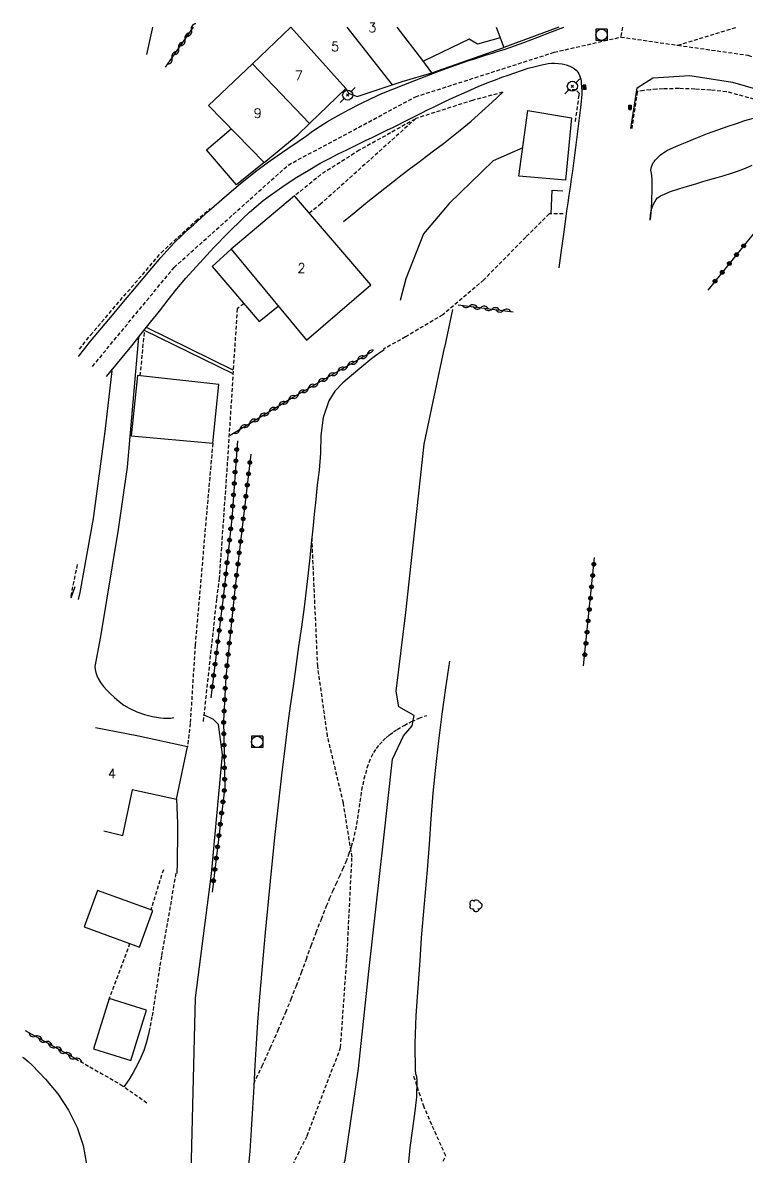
# Model space of a CAD drawing. Header units: millimetres. Extents: x 200000 to 201001, y 52999 to 54001.
# Drawn here: x 200189 to 200284.6, y 53850.9 to 54000.6 of the extents above; entities that cross this region are included whole.
import ezdxf
from ezdxf.enums import TextEntityAlignment as Align

# ---------------------------------------------------------------- set-up
doc = ezdxf.new("R2010")
doc.units = ezdxf.units.MM
doc.linetypes.add('DASHED', pattern=[0.75, 0.5, -0.25])
doc.layers.get('0').update_dxf_attribs({"linetype": 'CONTINUOUS'})
for name, color, linetype in [('W0001', 6, 'DASHED'), ('W0004', 5, 'CONTINUOUS'), ('W0008', 7, 'CONTINUOUS'), ('W0014', 7, 'CONTINUOUS'), ('W0017', 7, 'CONTINUOUS'), ('W0070', 7, 'DASHED'), ('W0101', 7, 'CONTINUOUS'), ('W0104', 1, 'CONTINUOUS'), ('W0105', 7, 'CONTINUOUS'), ('W0112', 1, 'DASHED'), ('W0211', 2, 'CONTINUOUS'), ('W0214', 2, 'CONTINUOUS'), ('W0300', 7, 'CONTINUOUS'), ('W0310', 3, 'CONTINUOUS'), ('W0323', 7, 'CONTINUOUS'), ('W0401', 7, 'CONTINUOUS'), ('W0420', 7, 'CONTINUOUS'), ('W0473', 7, 'CONTINUOUS'), ('W0991', 7, 'CONTINUOUS'), ('W1102', 7, 'CONTINUOUS')]:
    doc.layers.add(name, color=color, linetype=linetype)
doc.styles.get("Standard").update_dxf_attribs({"font": 'romans.shx', "width": 0.85})

# ---------------------------------------------------------------- blocks, each defined once
blk = doc.blocks.new('T420')
for p, q in [((0.75, 0.75), (-0.75, 0.75)), ((-0.75, 0.75), (-0.75, -0.75)), ((0.75, 0.75), (0.75, -0.75)), ((0.75, -0.75), (-0.75, -0.75))]:
    blk.add_line(p, q)
blk.add_ellipse((0, 0), major_axis=(-0.53, 0.53), ratio=1, start_param=3.926991, end_param=10.210176)
blk = doc.blocks.new('T401')
for p, q in [((-0.3, 0.3), (0, 0.3)), ((-0.3, -0.25), (-0.3, 0.3)), ((-0.3, 0.15), (0, 0.15)), ((-0.3, 0), (0, 0)), ((0, 0.3), (0, -0.25)), ((-0.3, -0.15), (0, -0.15)), ((-0.3, -0.25), (-0.3, -0.3)), ((-0.3, -0.3), (0, -0.3)), ((0, -0.3), (0, -0.25))]:
    blk.add_line(p, q)
blk = doc.blocks.new('T473')
for p, q in [((-0.166667, 0.166667), (0.166667, -0.166667)), ((-0.166667, -0.166667), (0.166667, 0.166667)), ((0.500001, 0.500001), (1.000002, 1.000002)), ((-1.000002, -1.000002), (-0.500001, -0.500001))]:
    blk.add_line(p, q)
blk.add_ellipse((0, 0), major_axis=(0.471405, 0.471405), ratio=1, start_param=5.4977871438, end_param=11.780972451)
blk = doc.blocks.new('T300')
for p, q in [((-0.8, 0.51), (-0.86, 0.34)), ((-0.86, 0.34), (-0.86, 0.17)), ((-0.86, 0.17), (-0.74, 0.06)), ((-0.69, 0.63), (-0.8, 0.51)), ((-0.8, -0.06), (-0.74, 0.06)), ((-0.74, 0.06), (-0.69, 0.11)), ((-0.57, 0.69), (-0.69, 0.63)), ((-0.46, 0.69), (-0.57, 0.69)), ((-0.29, 0.63), (-0.46, 0.69)), ((-0.29, 0.63), (-0.17, 0.74)), ((-0.23, 0.57), (-0.29, 0.63)), ((-0.17, 0.74), (-0.06, 0.8)), ((-0.06, 0.8), (0.06, 0.8)), ((0.06, 0.8), (0.23, 0.74)), ((0.23, 0.74), (0.34, 0.63)), ((0.34, 0.63), (0.4, 0.51)), ((0.46, 0.46), (0.34, 0.46)), ((0.4, 0.51), (0.4, 0.46)), ((0.57, 0.4), (0.46, 0.46)), ((0.57, 0.4), (0.69, 0.29)), ((0.69, 0.29), (0.74, 0.17)), ((0.74, 0.06), (0.69, -0.17)), ((0.74, 0.17), (0.74, 0.06)), ((-0.8, -0.17), (-0.8, -0.06)), ((-0.8, -0.23), (-0.8, -0.17)), ((-0.74, -0.34), (-0.8, -0.23)), ((-0.69, -0.4), (-0.74, -0.34)), ((-0.51, -0.46), (-0.69, -0.4)), ((-0.4, -0.46), (-0.51, -0.46)), ((-0.4, -0.46), (-0.34, -0.46)), ((-0.34, -0.46), (-0.34, -0.4)), ((-0.34, -0.51), (-0.34, -0.46)), ((-0.29, -0.63), (-0.34, -0.51)), ((-0.17, -0.74), (-0.29, -0.63)), ((-0.06, -0.8), (-0.17, -0.74)), ((0.06, -0.8), (-0.06, -0.8)), ((0.17, -0.74), (0.06, -0.8)), ((0.23, -0.69), (0.17, -0.74)), ((0.29, -0.46), (0.23, -0.46)), ((0.29, -0.63), (0.23, -0.69)), ((0.46, -0.4), (0.29, -0.46)), ((0.34, -0.51), (0.29, -0.63)), ((0.34, -0.51), (0.34, -0.46)), ((0.57, -0.34), (0.46, -0.4)), ((0.63, -0.29), (0.57, -0.34)), ((0.69, -0.17), (0.63, -0.29))]:
    blk.add_line(p, q)
blk = doc.blocks.new('t323o')
at = {"color": 0, "linetype": 'Continuous'}
for radius in [0.25, 0.15]:
    blk.add_circle((0, 0), radius, dxfattribs=at)
blk = doc.blocks.new('t310o')
at = {"color": 0, "linetype": 'Continuous'}
for centre, start, end in [((-0.5, 0.38), 216.8699, 323.1304), ((0.5, -0.37), 36.8699, 143.1303)]:
    blk.add_arc(centre, 0.625, start, end, dxfattribs=at)

msp = doc.modelspace()

# ---------------------------------------------------------------- linework, layer by layer
at = {"layer": 'W0001'}
for points in [[(200268.22, 54000), (200267.99, 53998.68)], [(200275.53, 53997.6), (200283.37, 54000)], [(200198.23, 53955.18), (200209, 53968.25), (200224.09, 53981.78), (200240.88, 53990.79), (200259.19, 53996.67), (200267.99, 53998.68), (200267.99, 53998.68)], [(200267.99, 53998.68), (200275.53, 53997.6)], [(200275.53, 53997.6), (200284.79, 53996.28), (200304.61, 53989.31), (200330.05, 53975.21), (200349.34, 53964.1), (200362.93, 53953.18)]]:
    msp.add_lwpolyline(points, dxfattribs=at)
at = {"layer": 'W0004'}
for points in [[(200205.06, 53959.96), (200216.78, 53954.24)], [(200216.81, 53954.69), (200205.35, 53960.32)]]:
    msp.add_lwpolyline(points, dxfattribs=at)
at = {"layer": 'W0008'}
for points in [[(200196.38, 53956.48), (200196.38, 53956.48), (200197.2, 53957.53), (200197.99, 53958.5), (200199.42, 53960.24), (200200.86, 53961.97), (200202.31, 53963.7), (200203.77, 53965.42), (200204.92, 53966.8), (200206.07, 53968.18), (200207.24, 53969.55), (200208.45, 53970.88), (200209.2, 53971.66), (200209.97, 53972.41), (200210.75, 53973.16), (200211.55, 53973.89), (200213.6, 53975.73), (200215.68, 53977.55), (200217.79, 53979.33), (200219.94, 53981.05), (200221.28, 53982.05), (200222.64, 53983.01), (200224.01, 53983.95), (200225.38, 53984.89), (200226.34, 53985.56), (200227.3, 53986.23), (200228.28, 53986.89), (200229.27, 53987.51), (200230.69, 53988.33), (200232.12, 53989.11), (200233.58, 53989.85), (200235.05, 53990.57), (200236.46, 53991.21), (200237.89, 53991.81), (200239.33, 53992.39), (200240.78, 53992.96), (200242.36, 53993.57), (200243.96, 53994.17), (200245.56, 53994.74), (200247.16, 53995.31), (200247.93, 53995.57), (200248.71, 53995.82), (200249.48, 53996.07), (200250.26, 53996.31), (200251.04, 53996.55), (200251.81, 53996.8), (200252.58, 53997.05), (200253.35, 53997.32), (200255.19, 53997.97), (200257.02, 53998.66), (200258.83, 53999.35), (200260.47, 54000)], [(200200.08, 53953.87), (200200.08, 53953.87), (200202.16, 53956.35), (200203.41, 53957.91), (200204.66, 53959.47), (200205.91, 53961.03), (200207.07, 53962.49), (200208.22, 53963.96), (200209.38, 53965.42), (200210.58, 53966.84), (200212.39, 53968.88), (200214.24, 53970.88), (200216.13, 53972.83), (200218.08, 53974.73), (200218.96, 53975.54), (200219.86, 53976.32), (200220.79, 53977.08), (200221.74, 53977.81), (200223.36, 53978.95), (200225.01, 53980.03), (200226.69, 53981.06), (200228.4, 53982.05), (200229.52, 53982.66), (200230.66, 53983.24), (200231.8, 53983.8), (200232.95, 53984.36), (200233.65, 53984.7), (200234.35, 53985.05), (200235.06, 53985.39), (200235.76, 53985.73), (200236.47, 53986.07), (200237.17, 53986.41), (200237.87, 53986.75), (200238.58, 53987.09), (200239.36, 53987.48), (200240.15, 53987.87), (200240.93, 53988.27), (200241.71, 53988.66), (200242.49, 53989.06), (200243.28, 53989.44), (200244.06, 53989.83), (200244.86, 53990.2), (200246.28, 53990.86), (200247.71, 53991.5), (200249.14, 53992.13), (200250.59, 53992.72), (200251.43, 53993.05), (200252.28, 53993.36), (200253.13, 53993.66), (200253.99, 53993.95)], [(200253.99, 53993.95), (200254.87, 53994.27), (200255.76, 53994.55), (200256.67, 53994.8), (200257.58, 53995.01), (200257.99, 53995.1), (200258.41, 53995.17), (200258.84, 53995.22), (200259.26, 53995.23), (200259.77, 53995.2), (200260.27, 53995.13), (200260.77, 53995.02), (200261.25, 53994.84), (200261.54, 53994.69), (200261.82, 53994.51), (200262.08, 53994.3), (200262.3, 53994.05), (200262.45, 53993.83), (200262.55, 53993.6), (200262.64, 53993.36), (200262.71, 53993.12), (200262.75, 53992.9), (200262.76, 53992.68), (200262.77, 53992.47), (200262.79, 53992.25), (200262.81, 53991.96), (200262.83, 53991.68), (200262.84, 53991.4), (200262.86, 53991.11)], [(200262.86, 53991.11), (200262.67, 53989.36), (200262.47, 53987.61), (200262.25, 53985.86), (200262.03, 53984.11), (200261.89, 53983.06), (200261.75, 53982.01), (200261.6, 53980.96), (200261.45, 53979.91), (200261.29, 53978.86), (200261.14, 53977.82), (200260.99, 53976.77), (200260.84, 53975.72), (200260.79, 53975.33)], [(200260.79, 53975.33), (200260.46, 53972.95), (200260.08, 53970.17), (200259.82, 53968.21), (200259.82, 53968.21), (200259.82, 53968.21)]]:
    msp.add_lwpolyline(points, dxfattribs=at)
at = {"layer": 'W0014'}
msp.add_lwpolyline([(200269.33, 53986.62), (200270.15, 53991.99), (200272.23, 53993.28), (200277.11, 53993.62), (200282.74, 53992.72), (200295.08, 53989.16), (200306.02, 53984), (200322.48, 53974.87), (200337.81, 53966.35), (200347.93, 53960.5), (200351.02, 53958.68), (200354.03, 53956.29), (200359.78, 53950.44), (200367.16, 53942.39)], dxfattribs=at)
at = {"layer": 'W0017'}
for points in [[(200231.39, 53974.32), (200232.99, 53975.64), (200234.59, 53976.95), (200236.21, 53978.24), (200237.83, 53979.53), (200238.94, 53980.39), (200240.06, 53981.24), (200241.19, 53982.09), (200242.32, 53982.93), (200243.45, 53983.77), (200244.58, 53984.62), (200245.69, 53985.49), (200246.78, 53986.38), (200248.22, 53987.59), (200249.64, 53988.83), (200251.03, 53990.09), (200252.4, 53991.38)], [(200255.04, 53984.03), (200251.12, 53982.35), (200245.32, 53976.68), (200241.92, 53972.68), (200239.59, 53966.73), (200238.86, 53963.89)], [(200204.33, 53959.04), (200202.8, 53941.86), (200201.62, 53933.67), (200199.28, 53919.54), (200198.55, 53915.57)], [(200200.78, 53954.6), (200199.86, 53946.59), (200198.33, 53935.09), (200196.56, 53925.35), (200196.36, 53924.39)], [(200198.55, 53915.57), (200198.6, 53915.16), (200198.69, 53914.76), (200198.81, 53914.37), (200198.98, 53913.99), (200199.3, 53913.44), (200199.69, 53912.93), (200200.11, 53912.45), (200200.55, 53912), (200201.13, 53911.45), (200201.74, 53910.93), (200202.39, 53910.45), (200203.08, 53910.04), (200204.07, 53909.59), (200205.1, 53909.22), (200206.15, 53908.95), (200207.21, 53908.76), (200207.65, 53908.72), (200208.1, 53908.72), (200208.54, 53908.75), (200208.97, 53908.82)]]:
    msp.add_lwpolyline(points, dxfattribs=at)
at = {"layer": 'W0070'}
for points in [[(200211.03, 53809.61), (200211.52, 53821.35), (200212.43, 53826.51), (200216.81, 53833.07), (200220.67, 53841.69), (200226.58, 53853.59), (200230.99, 53865.23), (200231.83, 53877.06), (200232.5, 53890.41), (200231.37, 53897.53), (200229.27, 53906.35), (200227.97, 53915.6), (200227.22, 53932.44)], [(200219.54, 53860.49), (200220.64, 53862.82), (200221.71, 53865.17), (200222.75, 53867.53), (200223.76, 53869.91), (200224.46, 53871.65), (200225.15, 53873.4), (200225.82, 53875.16), (200226.47, 53876.92), (200227.13, 53878.68), (200227.78, 53880.44), (200228.46, 53882.2), (200229.15, 53883.94), (200229.55, 53884.92), (200229.98, 53885.9), (200230.42, 53886.86), (200230.86, 53887.83), (200231.3, 53888.8), (200231.71, 53889.78), (200232.1, 53890.78), (200232.44, 53891.79), (200232.84, 53893.24), (200233.14, 53894.73), (200233.37, 53896.22), (200233.58, 53897.71), (200233.81, 53899.21), (200234.11, 53900.71), (200234.52, 53902.18), (200235.06, 53903.61), (200235.37, 53904.19), (200235.74, 53904.74), (200236.15, 53905.25), (200236.58, 53905.74), (200237.01, 53906.16), (200237.47, 53906.55), (200237.96, 53906.91), (200238.46, 53907.25), (200239.4, 53907.79), (200240.36, 53908.29), (200241.36, 53908.72), (200242.38, 53909.1)], [(200244.87, 53850.94), (200242.01, 53857.39), (200240.59, 53861.67)], [(200218.41, 53796.09), (200221.33, 53801.97), (200225.52, 53811.79), (200229.64, 53819.53), (200234.13, 53828.07), (200240.15, 53839.38), (200243.96, 53848.85), (200244.87, 53850.94)]]:
    msp.add_lwpolyline(points, dxfattribs=at)
at = {"layer": 'W0101'}
for points in [[(200224.41, 53999.97), (200219.34, 53995.16)], [(200224.44, 54000), (200224.41, 53999.97)], [(200243.03, 53993.96), (200241.85, 53995.59), (200238.46, 54000)], [(200251.52, 54000), (200252.57, 53997.31)], [(200259.8, 54000), (200252.57, 53997.31)], [(200219.34, 53995.16), (200213.54, 53989.64), (200220.9, 53982.11)], [(200237.8, 53992.38), (200239.11, 53992.82), (200243.03, 53993.96)], [(200226.88, 53987.26), (200231.68, 53991.9)], [(200231.68, 53991.9), (200232.05, 53991.26), (200233.2, 53990.85), (200237.8, 53992.38)], [(200220.9, 53982.11), (200225.35, 53985.77), (200226.88, 53987.26)], [(200216.53, 53970.67), (200226.51, 53958.66), (200234.97, 53965.95), (200224.92, 53977.69)], [(200224.92, 53977.69), (200216.53, 53970.67)], [(200199.73, 53893.85), (200202.23, 53893.26), (200203.52, 53899.26), (200203.46, 53899.33), (200209.34, 53898.04), (200210.78, 53904.95), (200204.3, 53906.37), (200198.64, 53907.48)]]:
    msp.add_lwpolyline(points, dxfattribs=at)
at = {"layer": 'W0104'}
for points in [[(200252.07, 53998.59), (200249.08, 53997.75), (200247.99, 53998.38), (200241.92, 53995.5)], [(200243.03, 53993.96), (200252.57, 53997.31)], [(200220.9, 53982.11), (200217.23, 53979.18), (200213.28, 53983.77), (200216.56, 53986.55)], [(200216.53, 53970.67), (200214.03, 53968.36), (200220.22, 53961.13), (200222.77, 53963.16)]]:
    msp.add_lwpolyline(points, dxfattribs=at)
for points in [[(200261.48, 53987.99), (200260.67, 53979.78), (200254.53, 53980.31), (200255.73, 53989)], [(200203.32, 53946.04), (200214.11, 53945.03), (200214.91, 53952.8), (200204.19, 53954)], [(200206.2, 53883.33), (200198.91, 53885.99), (200197.15, 53881.16), (200204.44, 53878.5)], [(200200.44, 53871.73), (200198.35, 53865.09), (200203.29, 53863.53), (200205.38, 53870.17)]]:
    msp.add_lwpolyline(points, close=True, dxfattribs=at)
at = {"layer": 'W0105'}
for points in [[(200258.78, 53975.34), (200258.94, 53978.48)], [(200258.94, 53978.48), (200260.33, 53978.38)]]:
    msp.add_lwpolyline(points, dxfattribs=at)
at = {"layer": 'W0112'}
for points in [[(200252.4, 53991.38), (200248.42, 53990.32), (200240.93, 53987.92), (200228.4, 53976.66), (200226.87, 53975.42)], [(200262, 53987.53), (200262, 53987.53), (200262.5, 53991.05), (200262.55, 53991.21), (200262.08, 53991.71), (200260.95, 53991.7)], [(200270.17, 53991.47), (200269.43, 53986.61), (200269.43, 53986.61), (200269.43, 53986.61), (200269.43, 53986.61)], [(200281.95, 53991.46), (200279.87, 53991.67), (200277.78, 53991.81), (200275.68, 53991.87), (200273.58, 53991.84), (200272.73, 53991.8), (200271.87, 53991.72), (200271.02, 53991.61), (200270.17, 53991.47)], [(200299.1, 53986.84), (200290.68, 53989.12), (200281.95, 53991.46)], [(200240.84, 53987.84), (200233.45, 53983.73), (200228.39, 53980.51), (200224.92, 53977.69)], [(200196.51, 53957.46), (200197.98, 53959.33), (200207.3, 53970.2), (200211.87, 53974.4), (200213.79, 53976.03)], [(200260.38, 53975.33), (200260.38, 53975.33), (200258.52, 53975.35), (200255.44, 53972.26), (200249.9, 53966.6)], [(200249.9, 53966.6), (200244.49, 53962), (200239.56, 53959.08), (200236.67, 53957.48)], [(200218.21, 53963.47), (200217.33, 53962.8), (200216.09, 53943.27), (200214.97, 53927.25), (200214.61, 53924.46), (200212.84, 53908.3)], [(200205.04, 53959.65), (200204.5, 53953.96)], [(200214.11, 53945.03), (200211.78, 53918.38), (200211.14, 53908.05)], [(200196.21, 53929.01), (200195.3, 53924.58)], [(200211.14, 53908.05), (200210.78, 53904.95)], [(200209.25, 53888.25), (200207.33, 53877.32), (200206.09, 53869.29), (200205.79, 53867.84)], [(200207.59, 53888.73), (200205.93, 53883.43)], [(200203.14, 53878.98), (200200.3, 53871.31)], [(200195.95, 53863.79), (200201.92, 53860.38), (200205.6, 53857.83)]]:
    msp.add_lwpolyline(points, dxfattribs=at)
at = {"layer": 'W0211'}
for points in [[(200205.39, 53996.37), (200206.14, 53999.76), (200206.18, 54000)], [(200271.88, 53974.5), (200271.9, 53975.22), (200272.04, 53975.93), (200272.3, 53976.61), (200272.66, 53977.23), (200272.83, 53977.43), (200273.04, 53977.58), (200273.25, 53977.71), (200273.47, 53977.82), (200274.55, 53978.29), (200275.66, 53978.65), (200276.79, 53978.97), (200277.9, 53979.3), (200278.83, 53979.6), (200279.77, 53979.87), (200280.72, 53980.14), (200281.66, 53980.41), (200282.6, 53980.69), (200283.54, 53981), (200284.46, 53981.35), (200285.36, 53981.75)], [(200244.74, 53957.68), (200245.81, 53962.71)], [(200224.8, 53812.51), (200230.62, 53823.43), (200232.59, 53827.34), (200232.69, 53829.65), (200230.48, 53832.42), (200227.46, 53835.28), (200226.93, 53836.88), (200227.65, 53839.1), (200229.45, 53844.08), (200231.61, 53850.39), (200233.34, 53862.48), (200234.73, 53875.29), (200236.66, 53892.54), (200237.85, 53903.31), (200239.29, 53906.41), (200240.45, 53907.74), (200240.72, 53909.08), (200238.68, 53910.24), (200238.33, 53912.29), (200239.62, 53922.69), (200242.01, 53944.93), (200244.73, 53957.66)], [(200208.44, 53809.71), (200210.2, 53828.19), (200211.11, 53843.36), (200211.82, 53871.82), (200213.93, 53888.2), (200215.38, 53903.96), (200214.85, 53907.89), (200214.19, 53908.56), (200212.93, 53909.18)]]:
    msp.add_lwpolyline(points, dxfattribs=at)
at = {"layer": 'W0214'}
for points in [[(200271.92, 53974.61), (200272.03, 53975.9), (200272.11, 53977.2), (200272.15, 53978.5), (200272.15, 53979.81), (200272.14, 53980.02), (200272.11, 53980.23), (200272.07, 53980.44), (200272.03, 53980.65), (200272, 53980.87), (200271.98, 53981.09), (200271.99, 53981.31), (200272.04, 53981.53), (200272.13, 53981.78), (200272.24, 53982.01), (200272.38, 53982.22), (200272.53, 53982.43), (200272.7, 53982.61), (200272.87, 53982.79), (200273.06, 53982.96), (200273.25, 53983.12), (200274.06, 53983.68), (200274.96, 53984.11), (200275.87, 53984.47), (200276.76, 53984.83), (200278.1, 53985.4), (200279.44, 53985.93), (200280.8, 53986.44), (200282.17, 53986.91), (200283.27, 53987.28), (200284.38, 53987.66), (200285.51, 53987.97)], [(200236.75, 53957.39), (200235.92, 53956.81), (200235.1, 53956.21), (200234.31, 53955.57), (200233.54, 53954.91), (200232.44, 53953.97), (200231.3, 53953.01), (200230.25, 53951.92), (200229.43, 53950.65), (200228.68, 53948.42), (200228.4, 53946.07), (200228.32, 53943.75), (200228.15, 53941.5), (200227.92, 53939.56), (200227.71, 53937.63), (200227.51, 53935.69), (200227.32, 53933.76), (200227.13, 53931.82), (200226.93, 53929.89), (200226.72, 53927.95), (200226.49, 53926.02), (200226.17, 53923.4), (200225.82, 53920.79), (200225.45, 53918.18), (200225.08, 53915.57), (200224.71, 53912.96), (200224.35, 53910.35), (200223.99, 53907.74), (200223.66, 53905.12), (200223.19, 53901.21), (200222.74, 53897.3), (200222.32, 53893.38), (200221.91, 53889.47), (200221.46, 53884.96), (200221.03, 53880.44), (200220.62, 53875.93), (200220.24, 53871.41), (200220.03, 53868.58), (200219.86, 53865.74), (200219.69, 53862.9), (200219.54, 53860.07), (200219.38, 53857.23), (200219.2, 53854.39), (200218.99, 53851.56), (200218.74, 53848.73)], [(200195.89, 53926.06), (200195.38, 53924.57)], [(200245.39, 53916.25), (200244.85, 53912.75), (200244.36, 53909.25), (200243.91, 53905.73), (200243.51, 53902.22), (200243.18, 53898.84), (200242.92, 53895.46), (200242.67, 53892.08), (200242.41, 53888.7), (200242.16, 53885.71), (200241.9, 53882.73), (200241.65, 53879.74), (200241.45, 53876.75), (200241.2, 53873.11), (200240.94, 53869.46), (200240.78, 53865.79), (200240.86, 53862.13), (200240.88, 53861.98), (200240.9, 53861.83), (200240.93, 53861.69), (200240.96, 53861.54), (200241, 53861.4), (200241.02, 53861.25), (200241.04, 53861.1), (200241.05, 53860.95), (200241, 53858.71), (200240.75, 53856.47), (200240.43, 53854.25), (200240.15, 53852.03), (200239.88, 53849.17)], [(200209.34, 53898.04), (200209.39, 53896.97), (200209.42, 53895.9), (200209.44, 53894.83), (200209.45, 53893.75), (200209.45, 53892.38), (200209.43, 53891), (200209.41, 53889.63), (200209.37, 53888.25)], [(200205.79, 53867.84), (200205.59, 53866.83), (200205.33, 53865.84), (200205, 53864.87), (200204.62, 53863.92), (200204.15, 53862.9), (200203.61, 53861.93), (200203.01, 53860.98), (200202.36, 53860.07)], [(200189.01, 53863.99), (200189.18, 53863.88), (200189.74, 53863.42), (200190.28, 53862.93), (200192.01, 53861.08), (200193.64, 53859.11), (200195.08, 53856.99), (200196.23, 53854.68), (200197, 53852.3), (200197.44, 53849.83)]]:
    msp.add_lwpolyline(points, dxfattribs=at)
at = {"layer": 'W0310'}
for points in [[(200207.88, 53994.69), (200211.58, 54000)], [(200246.53, 53963.33), (200253.8, 53962.38)], [(200216.42, 53946.12), (200224.44, 53950.94), (200235.23, 53957.18)], [(200195.95, 53863.79), (200189.39, 53867.46)]]:
    msp.add_lwpolyline(points, dxfattribs=at)
at = {"layer": 'W0323'}
for points in [[(200327.62, 53958.77), (200316.59, 53965.77), (200308.33, 53971.33), (200292.27, 53981.21), (200286.18, 53973.54), (200279.5, 53965.27)], [(200217.37, 53945.38), (200216.62, 53935.06), (200215.51, 53924.65), (200213.86, 53911.4)], [(200219.15, 53943.6), (200217.04, 53925.72), (200215.84, 53914.16), (200215.55, 53908.37), (200215.7, 53899.65), (200214.04, 53885.78)], [(200263.09, 53915.63), (200264.52, 53929.94)]]:
    msp.add_lwpolyline(points, dxfattribs=at)
at = {"layer": 'W1102'}
for points in [[(200224.41, 53999.97), (200231.68, 53991.9)], [(200231.82, 54000), (200237.8, 53992.38)], [(200219.34, 53995.16), (200226.88, 53987.26)]]:
    msp.add_lwpolyline(points, dxfattribs=at)

# ---------------------------------------------------------------- block references
at = {"layer": 'W0300'}
msp.add_blockref('T300', (200248.9, 53883.96), dxfattribs=at)
at = {"layer": 'W0310'}
for p, rotation in [((200211.31, 53999.61), 55.13786501185538), ((200210.46, 53998.38), 55.13786501185538), ((200209.6, 53997.15), 55.13786501185538), ((200208.74, 53995.92), 55.13786501185538), ((200248.02, 53963.14), 352.5511044769767), ((200249.5, 53962.94), 352.5511044769767), ((200250.99, 53962.75), 352.5511044769767), ((200252.48, 53962.55), 352.5511044769767), ((200233.22, 53956.02), 30.03632829229496), ((200234.52, 53956.77), 30.03632829229496), ((200230.63, 53954.52), 30.03632829229496), ((200231.93, 53955.27), 30.03632829229496), ((200228.03, 53953.02), 30.03632829229496), ((200229.33, 53953.77), 30.03632829229496), ((200225.43, 53951.51), 30.03632829229496), ((200226.73, 53952.27), 30.03632829229496), ((200222.85, 53949.99), 30.99001442624826), ((200224.14, 53950.76), 30.99001442624826), ((200220.28, 53948.44), 30.99001442624826), ((200221.57, 53949.21), 30.99001442624826), ((200217.71, 53946.9), 30.99001442624826), ((200218.99, 53947.67), 30.99001442624826), ((200190.7, 53866.73), 150.7029189535275), ((200192.01, 53866), 150.7029189535275), ((200193.32, 53865.26), 150.7029189535275), ((200194.63, 53864.53), 150.7029189535275), ((200195.94, 53863.79), 150.7029189535275)]:
    msp.add_blockref('t310o', p, dxfattribs=dict(at, rotation=rotation))
at = {"layer": 'W0323'}
for p, rotation in [((200283.27, 53969.94), 231.0689263253162), ((200284.22, 53971.11), 231.0689263253162), ((200282.33, 53968.77), 231.0689263253162), ((200281.39, 53967.61), 231.0689263253162), ((200280.44, 53966.44), 231.0689263253162), ((200217.28, 53944.22), 265.8425672229283), ((200217.17, 53942.72), 265.8425672229283), ((200219.02, 53942.49), 263.2622714499048), ((200217.06, 53941.22), 265.8425672229283), ((200218.84, 53941.01), 263.2622714499048), ((200216.96, 53939.73), 265.8425672229283), ((200218.67, 53939.52), 263.2622714499048), ((200216.85, 53938.23), 265.8425672229283), ((200218.49, 53938.03), 263.2622714499048), ((200216.74, 53936.74), 265.8425672229283), ((200218.31, 53936.54), 263.2622714499048), ((200216.63, 53935.24), 265.8425672229283), ((200218.14, 53935.05), 263.2622714499048), ((200216.48, 53933.75), 263.9331039055413), ((200217.96, 53933.56), 263.2622714499048), ((200216.32, 53932.26), 263.9331039055413), ((200217.79, 53932.07), 263.2622714499048), ((200216.16, 53930.76), 263.9331039055413), ((200217.61, 53930.58), 263.2622714499048), ((200216, 53929.27), 263.9331039055413), ((200217.44, 53929.09), 263.2622714499048), ((200264.43, 53929.06), 84.29934588303917), ((200215.84, 53927.78), 263.9331039055413), ((200217.26, 53927.6), 263.2622714499048), ((200264.28, 53927.57), 84.29934588303917), ((200215.68, 53926.29), 263.9331039055413), ((200217.08, 53926.11), 263.2622714499048), ((200264.13, 53926.07), 84.29934588303917), ((200215.34, 53923.31), 262.902656085222), ((200215.53, 53924.8), 263.9331039055413), ((200216.92, 53924.62), 264.0794882369312), ((200263.99, 53924.58), 84.29934588303917), ((200215.16, 53921.82), 262.902656085222), ((200216.77, 53923.13), 264.0794882369312), ((200263.84, 53923.09), 84.29934588303917), ((200214.97, 53920.33), 262.902656085222), ((200216.61, 53921.63), 264.0794882369312), ((200263.69, 53921.6), 84.29934588303917), ((200214.79, 53918.84), 262.902656085222), ((200216.46, 53920.14), 264.0794882369312), ((200263.54, 53920.1), 84.29934588303917), ((200214.6, 53917.36), 262.902656085222), ((200216.3, 53918.65), 264.0794882369312), ((200263.39, 53918.61), 84.29934588303917), ((200214.42, 53915.87), 262.902656085222), ((200216.15, 53917.16), 264.0794882369312), ((200263.24, 53917.12), 84.29934588303917), ((200214.23, 53914.38), 262.902656085222), ((200215.99, 53915.67), 264.0794882369312), ((200214.05, 53912.89), 262.902656085222), ((200215.84, 53914.17), 264.0794882369312), ((200215.76, 53912.68), 267.1390772131504), ((200215.69, 53911.18), 267.1390772131504), ((200215.61, 53909.68), 267.1390772131504), ((200215.55, 53908.18), 270.9592204431718), ((200215.58, 53906.68), 270.9592204431718), ((200215.6, 53905.18), 270.9592204431718), ((200215.63, 53903.68), 270.9592204431718), ((200215.65, 53902.18), 270.9592204431718), ((200215.68, 53900.68), 270.9592204431718), ((200215.64, 53899.19), 263.2096680916336), ((200215.46, 53897.7), 263.2096680916336), ((200215.28, 53896.21), 263.2096680916336), ((200215.11, 53894.72), 263.2096680916336), ((200214.93, 53893.23), 263.2096680916336), ((200214.75, 53891.74), 263.2096680916336), ((200214.58, 53890.25), 263.2096680916336), ((200214.4, 53888.76), 263.2096680916336), ((200214.22, 53887.27), 263.2096680916336)]:
    msp.add_blockref('t323o', p, dxfattribs=dict(at, rotation=rotation))
at = {"layer": 'W0401', "rotation": 184.0891199641036}
msp.add_blockref('T401', (200263.05, 53992.04), dxfattribs=at)
at = {"layer": 'W0401'}
msp.add_blockref('T401', (200269.35, 53989.39), dxfattribs=at)
at = {"layer": 'W0420'}
for p in [(200265.46, 53998.99), (200219.98, 53905.6)]:
    msp.add_blockref('T420', p, dxfattribs=at)
at = {"layer": 'W0473'}
for p in [(200261.6, 53992.18), (200231.93, 53991.02)]:
    msp.add_blockref('T473', p, dxfattribs=at)

# ---------------------------------------------------------------- texts
at = {"layer": 'W0991'}
for s, p in [('3', (200235.18, 53999.95)), ('5', (200230.27, 53997.43)), ('7', (200225.48, 53993.61)), ('9', (200220.04, 53988.63)), ('2', (200225.83, 53968.18)), ('4', (200200.8, 53901.42))]:
    msp.add_text(s, height=1.25, dxfattribs=at).set_placement(p, align=Align.MIDDLE_CENTER)

doc.saveas('drawing.dxf')
